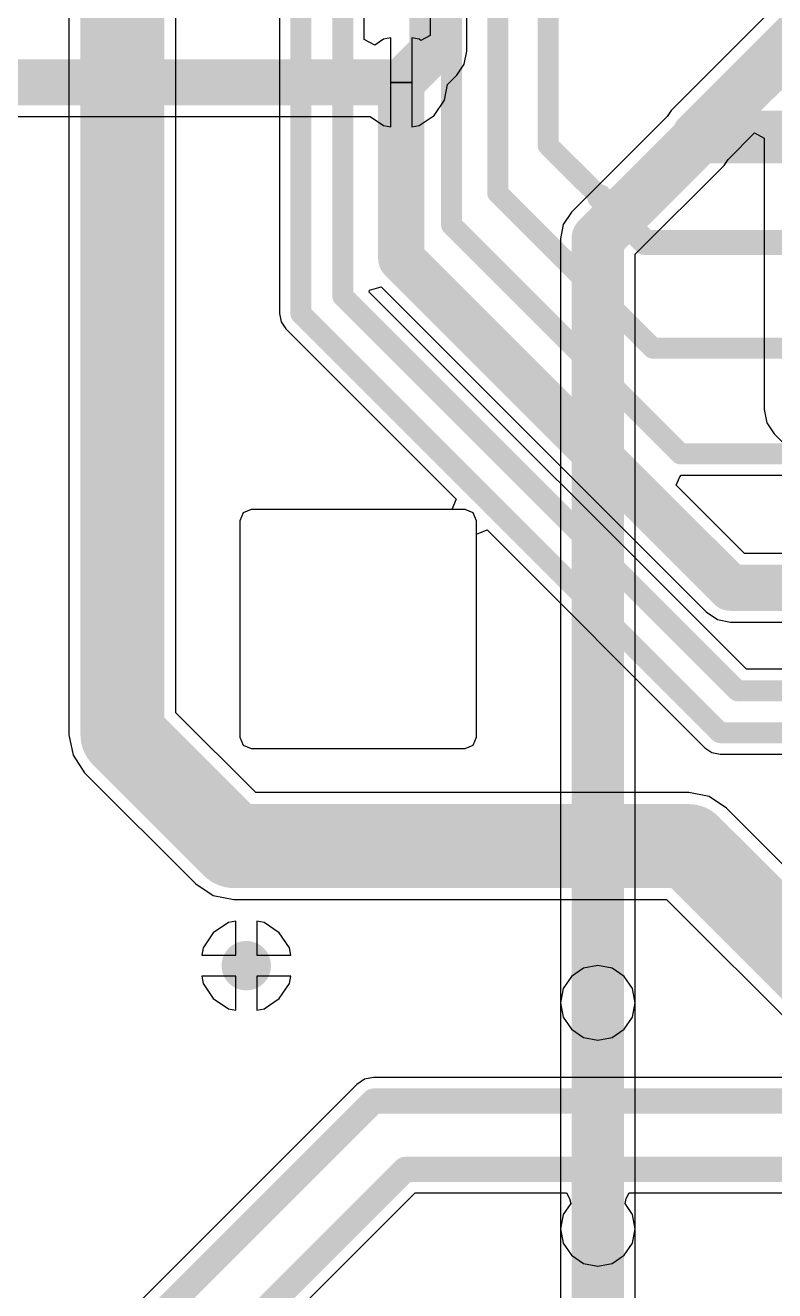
# Model space of a CAD drawing. Header units: millimetres. Extents: x -0.26 to 4.68, y -0.29 to 2.93.
# Drawn here: x 0.651 to 1.008, y 1.156 to 1.759 of the extents above; entities that cross this region are included whole.
import ezdxf

# ---------------------------------------------------------------- set-up
doc = ezdxf.new("R2010")
doc.units = ezdxf.units.MM
doc.header["$MEASUREMENT"] = 0
for name, color, linetype in [('BottomLayer', 5, 'Continuous'), ('BottomSolder', 6, 'Continuous'), ('TopLayer', 1, 'Continuous'), ('TopSolder', 216, 'Continuous'), ('ViaHoleLayer', 16, 'Continuous')]:
    doc.layers.add(name, color=color, linetype=linetype)

msp = doc.modelspace()

# ---------------------------------------------------------------- hatches: boundary and pattern name
at = {"layer": 'BottomLayer'}
h = msp.add_hatch(color=5, dxfattribs=at)
edge = h.paths.add_edge_path()
edge.add_arc((0.82982, 1.73195), 0.01181, 0, 360)
h = msp.add_hatch(color=5, dxfattribs=at)
edge = h.paths.add_edge_path()
edge.add_arc((0.971, 1.70595), 0.01181, 0, 360)
h = msp.add_hatch(color=5, dxfattribs=at)
edge = h.paths.add_edge_path()
edge.add_arc((0.756, 1.311), 0.01181, 0, 360)
h = msp.add_hatch(color=5, dxfattribs=at)
edge = h.paths.add_edge_path()
edge.add_arc((0.92348, 1.29329), 0.01181, 0, 360)
h = msp.add_hatch(color=5, dxfattribs=at)
edge = h.paths.add_edge_path()
edge.add_arc((0.92348, 1.18561), 0.01181, 0, 360)
at = {"layer": 'BottomSolder'}
h = msp.add_hatch(color=6, dxfattribs=at)
edge = h.paths.add_edge_path()
edge.add_arc((0.82982, 1.73195), 0.00591, 0, 360)
h = msp.add_hatch(color=6, dxfattribs=at)
edge = h.paths.add_edge_path()
edge.add_arc((0.971, 1.70595), 0.00591, 0, 360)
h = msp.add_hatch(color=6, dxfattribs=at)
edge = h.paths.add_edge_path()
edge.add_arc((0.756, 1.311), 0.00591, 0, 360)
h = msp.add_hatch(color=6, dxfattribs=at)
edge = h.paths.add_edge_path()
edge.add_arc((0.92348, 1.29329), 0.00591, 0, 360)
h = msp.add_hatch(color=6, dxfattribs=at)
edge = h.paths.add_edge_path()
edge.add_arc((0.92348, 1.18561), 0.00591, 0, 360)
at = {"layer": 'TopLayer'}
h = msp.add_hatch(color=1, dxfattribs=at)
edge = h.paths.add_edge_path()
edge.add_arc((0.82982, 1.73195), 0.01181, 0, 360)
h = msp.add_hatch(color=1, dxfattribs=at)
edge = h.paths.add_edge_path()
edge.add_arc((0.971, 1.70595), 0.01181, 0, 360)
h = msp.add_hatch(color=1, dxfattribs=at)
edge = h.paths.add_edge_path()
edge.add_arc((0.756, 1.311), 0.01181, 0, 360)
h = msp.add_hatch(color=1, dxfattribs=at)
edge = h.paths.add_edge_path()
edge.add_arc((0.92348, 1.29329), 0.01181, 0, 360)
h = msp.add_hatch(color=1, dxfattribs=at)
edge = h.paths.add_edge_path()
edge.add_arc((0.92348, 1.18561), 0.01181, 0, 360)
at = {"layer": 'TopSolder'}
h = msp.add_hatch(color=216, dxfattribs=at)
edge = h.paths.add_edge_path()
edge.add_arc((0.82982, 1.73195), 0.00591, 0, 360)
h = msp.add_hatch(color=216, dxfattribs=at)
edge = h.paths.add_edge_path()
edge.add_arc((0.971, 1.70595), 0.00591, 0, 360)
h = msp.add_hatch(color=216, dxfattribs=at)
edge = h.paths.add_edge_path()
edge.add_arc((0.756, 1.311), 0.00591, 0, 360)
h = msp.add_hatch(color=216, dxfattribs=at)
edge = h.paths.add_edge_path()
edge.add_arc((0.92348, 1.29329), 0.00591, 0, 360)
h = msp.add_hatch(color=216, dxfattribs=at)
edge = h.paths.add_edge_path()
edge.add_arc((0.92348, 1.18561), 0.00591, 0, 360)
at = {"layer": 'ViaHoleLayer'}
h = msp.add_hatch(color=16, dxfattribs=at)
edge = h.paths.add_edge_path()
edge.add_arc((0.82982, 1.73195), 0.00591, 0, 360)
h = msp.add_hatch(color=16, dxfattribs=at)
edge = h.paths.add_edge_path()
edge.add_arc((0.971, 1.70595), 0.00591, 0, 360)
h = msp.add_hatch(color=16, dxfattribs=at)
edge = h.paths.add_edge_path()
edge.add_arc((0.756, 1.311), 0.00591, 0, 360)
h = msp.add_hatch(color=16, dxfattribs=at)
edge = h.paths.add_edge_path()
edge.add_arc((0.92348, 1.29329), 0.00591, 0, 360)
h = msp.add_hatch(color=16, dxfattribs=at)
edge = h.paths.add_edge_path()
edge.add_arc((0.92348, 1.18561), 0.00591, 0, 360)

# ---------------------------------------------------------------- linework, layer by layer
at = {"layer": 'BottomLayer'}
for p, q in [((0.8122, 1.75242), (0.8122, 2.541)), ((0.7718, 2.52541), (0.7718, 1.62177)), ((0.72249, 1.43156), (0.72249, 2.492)), ((0.67151, 2.48144), (0.67151, 1.421)), ((0.84363, 2.10095), (0.84363, 1.75426)), ((0.8172, 1.74974), (0.8122, 1.75242)), ((0.82131, 1.75249), (0.8172, 1.74974)), ((0.82482, 1.75319), (0.82131, 1.75249)), ((0.82482, 1.73195), (0.82482, 1.75319)), ((0.83833, 1.75249), (0.83482, 1.75319)), ((0.83482, 1.75319), (0.83482, 1.73195)), ((0.83922, 1.7519), (0.83833, 1.75249)), ((0.84363, 1.75426), (0.83922, 1.7519)), ((0.83482, 1.73195), (0.82482, 1.73195)), ((0.81472, 1.63296), (0.82025, 1.63445)), ((0.82025, 1.63445), (0.97514, 1.47956)), ((0.81448, 1.632), (0.81472, 1.63296)), ((0.99424, 1.45224), (0.81448, 1.632)), ((0.7718, 1.62177), (0.77258, 1.61787)), ((0.77258, 1.61787), (0.77479, 1.61456)), ((0.77479, 1.61456), (0.856, 1.53335)), ((0.96078, 1.54006), (0.96249, 1.54398)), ((0.96249, 1.54398), (0.96316, 1.54475)), ((0.96316, 1.54475), (1.32698, 1.54475)), ((0.99343, 1.50741), (0.96078, 1.54006)), ((0.856, 1.53335), (0.85393, 1.52835)), ((0.75444, 1.52677), (0.75285, 1.52294)), ((0.75826, 1.52835), (0.75444, 1.52677)), ((0.85393, 1.52835), (0.75826, 1.52835)), ((0.75285, 1.52294), (0.75285, 1.41994)), ((0.86568, 1.51661), (0.87068, 1.51868)), ((0.86568, 1.41994), (0.86568, 1.51661)), ((0.87068, 1.51868), (0.97452, 1.41483)), ((1.20983, 1.50741), (0.99343, 1.50741)), ((0.97514, 1.47956), (0.98043, 1.47603)), ((0.98043, 1.47603), (0.98667, 1.47478)), ((0.98667, 1.47478), (1.20983, 1.47478)), ((1.05865, 1.45224), (0.99424, 1.45224)), ((0.76056, 1.39349), (0.72249, 1.43156)), ((0.67151, 1.421), (0.67345, 1.41125)), ((0.75285, 1.41994), (0.75444, 1.41612)), ((0.86409, 1.41612), (0.86568, 1.41994)), ((0.67345, 1.41125), (0.67898, 1.40298)), ((0.75444, 1.41612), (0.75826, 1.41453)), ((0.75826, 1.41453), (0.86026, 1.41453)), ((0.86026, 1.41453), (0.86409, 1.41612)), ((0.97452, 1.41483), (0.97783, 1.41262)), ((0.97783, 1.41262), (0.98173, 1.41185)), ((0.98173, 1.41185), (1.05865, 1.41185)), ((0.67898, 1.40298), (0.73198, 1.34998)), ((0.96677, 1.39349), (0.76056, 1.39349)), ((0.97653, 1.39155), (0.96677, 1.39349)), ((0.9848, 1.38602), (0.97653, 1.39155)), ((1.05885, 1.31197), (0.9848, 1.38602)), ((0.73198, 1.34998), (0.74025, 1.34445)), ((0.74025, 1.34445), (0.75, 1.34251)), ((0.75, 1.34251), (0.95621, 1.34251)), ((0.95621, 1.34251), (1.0228, 1.27592)), ((0.74749, 1.33155), (0.74028, 1.32672)), ((0.751, 1.33224), (0.74749, 1.33155)), ((0.751, 1.316), (0.751, 1.33224)), ((0.76451, 1.33155), (0.761, 1.33224)), ((0.761, 1.33224), (0.761, 1.316)), ((0.77172, 1.32672), (0.76451, 1.33155)), ((0.74028, 1.32672), (0.73545, 1.31951)), ((0.77655, 1.31951), (0.77172, 1.32672)), ((0.73545, 1.31951), (0.73476, 1.316)), ((0.73476, 1.316), (0.751, 1.316)), ((0.761, 1.316), (0.77724, 1.316)), ((0.77724, 1.316), (0.77655, 1.31951)), ((0.91666, 1.30977), (0.91087, 1.3059)), ((0.92348, 1.31113), (0.91666, 1.30977)), ((0.93031, 1.30977), (0.92348, 1.31113)), ((0.9361, 1.3059), (0.93031, 1.30977)), ((0.751, 1.306), (0.73476, 1.306)), ((0.73476, 1.306), (0.73545, 1.30249)), ((0.751, 1.28976), (0.751, 1.306)), ((0.77724, 1.306), (0.761, 1.306)), ((0.761, 1.306), (0.761, 1.28976)), ((0.77655, 1.30249), (0.77724, 1.306)), ((0.91087, 1.3059), (0.907, 1.30012)), ((0.93997, 1.30012), (0.9361, 1.3059)), ((0.73545, 1.30249), (0.74028, 1.29528)), ((0.77172, 1.29528), (0.77655, 1.30249)), ((0.907, 1.30012), (0.90564, 1.29329)), ((0.94133, 1.29329), (0.93997, 1.30012)), ((0.74028, 1.29528), (0.74749, 1.29045)), ((0.76451, 1.29045), (0.77172, 1.29528)), ((0.90564, 1.29329), (0.90564, 1.18561)), ((0.94133, 1.18561), (0.94133, 1.29329)), ((0.74749, 1.29045), (0.751, 1.28976)), ((0.761, 1.28976), (0.76451, 1.29045)), ((0.90564, 1.18561), (0.907, 1.17878)), ((0.93997, 1.17878), (0.94133, 1.18561)), ((0.907, 1.17878), (0.91087, 1.17299)), ((0.9361, 1.17299), (0.93997, 1.17878)), ((0.91087, 1.17299), (0.91666, 1.16913)), ((0.93031, 1.16913), (0.9361, 1.17299)), ((0.91666, 1.16913), (0.92348, 1.16777)), ((0.92348, 1.16777), (0.93031, 1.16913))]:
    msp.add_line(p, q, dxfattribs=at)
for points, const_width in [([(0.802, 1.63006), (0.802, 2.541)], 0.01), ([(0.782, 1.62177), (0.782, 2.52937)], 0.01), ([(0.697, 1.421), (0.697, 2.492)], 0.04), ([(0.85382, 1.66395), (0.85382, 2.10095)], 0.01), ([(0.87582, 1.67918), (0.87582, 2.08995)], 0.01), ([(0.89982, 1.70195), (0.89982, 2.04295)], 0.01), ([(0.82982, 1.73195), (0.82982, 1.73251)], 0.022), ([(0.82982, 1.64795), (0.82982, 1.73195)], 0.022), ([(0.97195, 1.70595), (1.34038, 1.70595)], 0.025), ([(0.89982, 1.70195), (0.92439, 1.67739)], 0.01), ([(0.87582, 1.67918), (0.94972, 1.60528)], 0.01), ([(0.92439, 1.67739), (0.94616, 1.65562)], 0.012), ([(0.85382, 1.66395), (0.96282, 1.55495)], 0.01), ([(0.82982, 1.64795), (0.98667, 1.4911)], 0.022), ([(0.94616, 1.65562), (1.34038, 1.65562)], 0.012), ([(0.802, 1.63006), (0.99001, 1.44204)], 0.01), ([(0.782, 1.62177), (0.98173, 1.42204)], 0.01), ([(0.94972, 1.60528), (1.34038, 1.60528)], 0.01), ([(0.96282, 1.55495), (1.34038, 1.55495)], 0.01), ([(0.98667, 1.4911), (1.22467, 1.4911)], 0.022), ([(0.99001, 1.44204), (1.06583, 1.44204)], 0.01), ([(0.697, 1.421), (0.75, 1.368)], 0.04), ([(0.98173, 1.42204), (1.06583, 1.42204)], 0.01), ([(0.75, 1.368), (0.96677, 1.368)], 0.04), ([(0.96677, 1.368), (1.04082, 1.29395)], 0.04), ([(0.92348, 1.18561), (0.92348, 1.29329)], 0.025)]:
    msp.add_lwpolyline(points, dxfattribs=dict(at, const_width=const_width))
for points, const_width in [([(0.82432, 1.73251, 1), (0.83532, 1.73251, 1)], 0.011), ([(0.82432, 1.73195, 1), (0.83532, 1.73195, 1)], 0.011), ([(0.82432, 1.73195, 1), (0.83532, 1.73195, 1)], 0.011), ([(0.9657, 1.70595, 1), (0.9782, 1.70595, 1)], 0.0125), ([(0.89732, 1.70195, 1), (0.90232, 1.70195, 1)], 0.005), ([(0.89732, 1.70195, 1), (0.90232, 1.70195, 1)], 0.005), ([(0.87332, 1.67918, 1), (0.87832, 1.67918, 1)], 0.005), ([(0.87332, 1.67918, 1), (0.87832, 1.67918, 1)], 0.005), ([(0.92139, 1.67739, 1), (0.92739, 1.67739, 1)], 0.006), ([(0.92189, 1.67739, 1), (0.92689, 1.67739, 1)], 0.005), ([(0.85132, 1.66395, 1), (0.85632, 1.66395, 1)], 0.005), ([(0.85132, 1.66395, 1), (0.85632, 1.66395, 1)], 0.005), ([(0.82432, 1.64795, 1), (0.83532, 1.64795, 1)], 0.011), ([(0.82432, 1.64795, 1), (0.83532, 1.64795, 1)], 0.011), ([(0.94316, 1.65562, 1), (0.94916, 1.65562, 1)], 0.006), ([(0.94316, 1.65562, 1), (0.94916, 1.65562, 1)], 0.006), ([(0.7995, 1.63006, 1), (0.8045, 1.63006, 1)], 0.005), ([(0.7995, 1.63006, 1), (0.8045, 1.63006, 1)], 0.005), ([(0.7795, 1.62177, 1), (0.7845, 1.62177, 1)], 0.005), ([(0.7795, 1.62177, 1), (0.7845, 1.62177, 1)], 0.005), ([(0.94722, 1.60528, 1), (0.95222, 1.60528, 1)], 0.005), ([(0.94722, 1.60528, 1), (0.95222, 1.60528, 1)], 0.005), ([(0.96032, 1.55495, 1), (0.96532, 1.55495, 1)], 0.005), ([(0.96032, 1.55495, 1), (0.96532, 1.55495, 1)], 0.005), ([(0.98117, 1.4911, 1), (0.99217, 1.4911, 1)], 0.011), ([(0.98117, 1.4911, 1), (0.99217, 1.4911, 1)], 0.011), ([(0.98751, 1.44204, 1), (0.99251, 1.44204, 1)], 0.005), ([(0.98751, 1.44204, 1), (0.99251, 1.44204, 1)], 0.005), ([(0.687, 1.421, 1), (0.707, 1.421, 1)], 0.02), ([(0.687, 1.421, 1), (0.707, 1.421, 1)], 0.02), ([(0.97923, 1.42204, 1), (0.98423, 1.42204, 1)], 0.005), ([(0.97923, 1.42204, 1), (0.98423, 1.42204, 1)], 0.005), ([(0.74, 1.368, 1), (0.76, 1.368, 1)], 0.02), ([(0.74, 1.368, 1), (0.76, 1.368, 1)], 0.02), ([(0.95677, 1.368, 1), (0.97677, 1.368, 1)], 0.02), ([(0.95677, 1.368, 1), (0.97677, 1.368, 1)], 0.02), ([(0.91723, 1.29329, 1), (0.92973, 1.29329, 1)], 0.0125), ([(0.91723, 1.18561, 1), (0.92973, 1.18561, 1)], 0.0125)]:
    msp.add_lwpolyline(points, format="xyb", close=True, dxfattribs=dict(at, const_width=const_width))
at = {"layer": 'TopLayer'}
for p, q in [((0.86106, 1.74687), (0.86106, 1.79606)), ((1.01598, 1.77616), (0.95838, 1.71857)), ((0.85982, 1.74063), (0.86106, 1.74687)), ((0.85628, 1.73533), (0.85982, 1.74063)), ((0.82482, 1.7107), (0.82482, 1.73195)), ((0.82482, 1.73195), (0.83482, 1.73195)), ((0.83482, 1.73195), (0.83482, 1.7107)), ((0.85037, 1.72344), (0.85185, 1.73091)), ((0.85185, 1.73091), (0.85628, 1.73533)), ((0.84555, 1.71622), (0.85037, 1.72344)), ((0.62206, 1.71564), (0.81498, 1.71564)), ((0.81498, 1.71564), (0.82131, 1.7114)), ((0.83833, 1.7114), (0.84555, 1.71622)), ((0.95647, 1.71571), (0.91087, 1.6701)), ((0.95838, 1.71857), (0.95647, 1.71571)), ((0.82131, 1.7114), (0.82482, 1.7107)), ((0.83482, 1.7107), (0.83833, 1.7114)), ((0.98553, 1.69524), (0.99816, 1.70788)), ((0.99816, 1.70788), (1.00277, 1.70541)), ((1.00277, 1.70541), (1.00269, 1.705)), ((1.00269, 1.705), (1.00269, 1.576)), ((0.98362, 1.69238), (0.98553, 1.69524)), ((0.94133, 1.65009), (0.98362, 1.69238)), ((0.91087, 1.6701), (0.907, 1.66431)), ((0.907, 1.66431), (0.90564, 1.65748)), ((0.90564, 1.65748), (0.90564, 1.29329)), ((0.94133, 1.29329), (0.94133, 1.65009)), ((1.00269, 1.576), (1.00393, 1.56976)), ((1.00393, 1.56976), (1.00746, 1.56446)), ((1.00746, 1.56446), (1.053, 1.51893)), ((0.75444, 1.52677), (0.75285, 1.52294)), ((0.75826, 1.52835), (0.75444, 1.52677)), ((0.86026, 1.52835), (0.75826, 1.52835)), ((0.86409, 1.52677), (0.86026, 1.52835)), ((0.86568, 1.52294), (0.86409, 1.52677)), ((0.75285, 1.52294), (0.75285, 1.41994)), ((0.86568, 1.41994), (0.86568, 1.52294)), ((0.75285, 1.41994), (0.75444, 1.41612)), ((0.86409, 1.41612), (0.86568, 1.41994)), ((0.75444, 1.41612), (0.75826, 1.41453)), ((0.75826, 1.41453), (0.86026, 1.41453)), ((0.86026, 1.41453), (0.86409, 1.41612)), ((0.74749, 1.33155), (0.74028, 1.32672)), ((0.751, 1.33224), (0.74749, 1.33155)), ((0.751, 1.316), (0.751, 1.33224)), ((0.76451, 1.33155), (0.761, 1.33224)), ((0.761, 1.33224), (0.761, 1.316)), ((0.77172, 1.32672), (0.76451, 1.33155)), ((0.74028, 1.32672), (0.73545, 1.31951)), ((0.77655, 1.31951), (0.77172, 1.32672)), ((0.73545, 1.31951), (0.73476, 1.316)), ((0.73476, 1.316), (0.751, 1.316)), ((0.761, 1.316), (0.77724, 1.316)), ((0.77724, 1.316), (0.77655, 1.31951)), ((0.751, 1.306), (0.73476, 1.306)), ((0.73476, 1.306), (0.73545, 1.30249)), ((0.751, 1.28976), (0.751, 1.306)), ((0.77724, 1.306), (0.761, 1.306)), ((0.761, 1.306), (0.761, 1.28976)), ((0.77655, 1.30249), (0.77724, 1.306)), ((0.73545, 1.30249), (0.74028, 1.29528)), ((0.77172, 1.29528), (0.77655, 1.30249)), ((0.74028, 1.29528), (0.74749, 1.29045)), ((0.76451, 1.29045), (0.77172, 1.29528)), ((0.90564, 1.29329), (0.907, 1.28646)), ((0.93997, 1.28646), (0.94133, 1.29329)), ((0.74749, 1.29045), (0.751, 1.28976)), ((0.761, 1.28976), (0.76451, 1.29045)), ((0.907, 1.28646), (0.91087, 1.28067)), ((0.9361, 1.28067), (0.93997, 1.28646)), ((0.91087, 1.28067), (0.91666, 1.2768)), ((0.93031, 1.2768), (0.9361, 1.28067)), ((0.91666, 1.2768), (0.92348, 1.27544)), ((0.92348, 1.27544), (0.93031, 1.2768)), ((0.80874, 1.25441), (0.67933, 1.125)), ((0.81238, 1.25684), (0.80874, 1.25441)), ((0.81667, 1.25769), (0.81238, 1.25684)), ((0.81668, 1.25769), (0.81667, 1.25769)), ((1.08473, 1.25769), (0.81668, 1.25769)), ((0.76819, 1.13445), (0.83647, 1.20273)), ((0.83647, 1.20273), (0.90861, 1.20273)), ((0.90861, 1.20273), (0.90997, 1.20002)), ((0.937, 1.20002), (0.93836, 1.20273)), ((0.93836, 1.20273), (1.08473, 1.20273)), ((0.91054, 1.19773), (0.907, 1.19244)), ((0.90997, 1.20002), (0.91054, 1.19773)), ((0.93643, 1.19773), (0.937, 1.20002)), ((0.93997, 1.19244), (0.93643, 1.19773)), ((0.907, 1.19244), (0.90564, 1.18561)), ((0.94133, 1.18561), (0.93997, 1.19244)), ((0.90564, 1.18561), (0.90564, 0.94655)), ((0.94133, 1.06562), (0.94133, 1.18561))]:
    msp.add_line(p, q, dxfattribs=at)
for points, const_width in [([(0.84474, 1.74687), (0.84474, 1.84543)], 0.022), ([(0.971, 1.70595), (1.03382, 1.76877)], 0.025), ([(0.82982, 1.73195), (0.84474, 1.74687)], 0.022), ([(0.61082, 1.73195), (0.82982, 1.73195)], 0.022), ([(0.82982, 1.73195), (0.82982, 1.73195)], 0.022), ([(0.92348, 1.65748), (0.971, 1.705)], 0.025), ([(0.92348, 1.29329), (0.92348, 1.65748)], 0.025), ([(0.68726, 1.11707), (0.81667, 1.24648)], 0.012), ([(0.81667, 1.24648), (1.09745, 1.24648)], 0.012), ([(0.72663, 1.10876), (0.83182, 1.21395)], 0.012), ([(0.83182, 1.21395), (1.09745, 1.21395)], 0.012), ([(0.92348, 0.90055), (0.92348, 1.18561)], 0.025)]:
    msp.add_lwpolyline(points, dxfattribs=dict(at, const_width=const_width))
for points, const_width in [([(0.83924, 1.74687, 1), (0.85024, 1.74687, 1)], 0.011), ([(0.83924, 1.74687, 1), (0.85024, 1.74687, 1)], 0.011), ([(0.82432, 1.73195, 1), (0.83532, 1.73195, 1)], 0.011), ([(0.82432, 1.73195, 1), (0.83532, 1.73195, 1)], 0.011), ([(0.82432, 1.73195, 1), (0.83532, 1.73195, 1)], 0.011), ([(0.82432, 1.73195, 1), (0.83532, 1.73195, 1)], 0.011), ([(0.96475, 1.70595, 1), (0.97725, 1.70595, 1)], 0.0125), ([(0.96475, 1.705, 1), (0.97725, 1.705, 1)], 0.0125), ([(0.91723, 1.65748, 1), (0.92973, 1.65748, 1)], 0.0125), ([(0.91723, 1.65748, 1), (0.92973, 1.65748, 1)], 0.0125), ([(0.91723, 1.29329, 1), (0.92973, 1.29329, 1)], 0.0125), ([(0.81367, 1.24648, 1), (0.81967, 1.24648, 1)], 0.006), ([(0.81367, 1.24648, 1), (0.81967, 1.24648, 1)], 0.006), ([(0.82882, 1.21395, 1), (0.83482, 1.21395, 1)], 0.006), ([(0.82882, 1.21395, 1), (0.83482, 1.21395, 1)], 0.006), ([(0.91723, 1.18561, 1), (0.92973, 1.18561, 1)], 0.0125)]:
    msp.add_lwpolyline(points, format="xyb", close=True, dxfattribs=dict(at, const_width=const_width))

doc.saveas('drawing.dxf')
